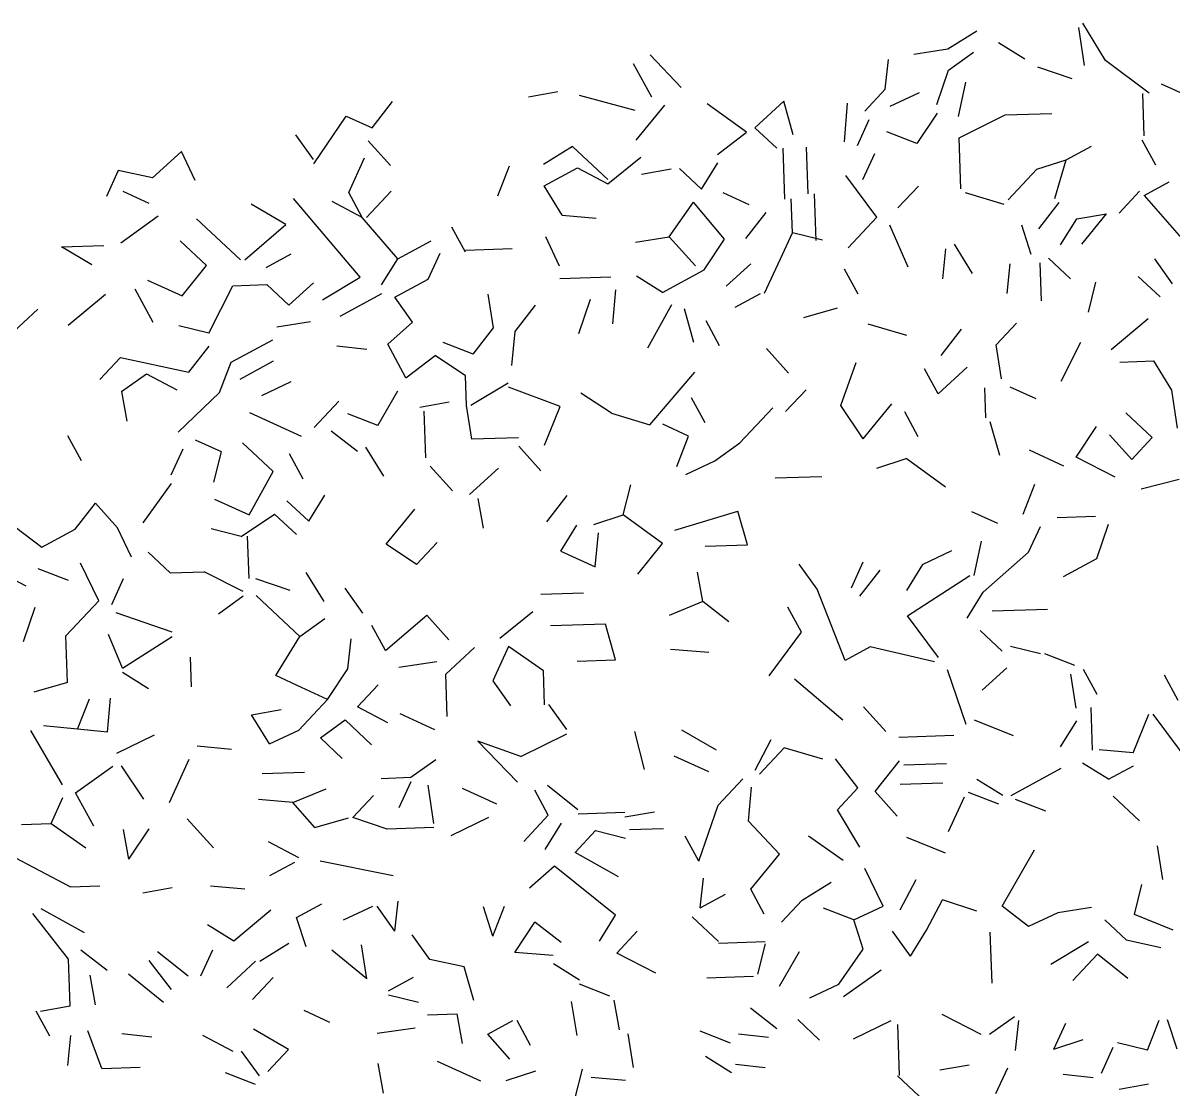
# Model space of a CAD drawing. Header units: metres. Extents: x 10 to 239, y 2 to 253.
# Drawn here: x 60.548 to 62.01, y 240.638 to 241.993 of the extents above; entities that cross this region are included whole.
import ezdxf

# ---------------------------------------------------------------- set-up
doc = ezdxf.new("R2010")
doc.units = ezdxf.units.M
doc.header["$MEASUREMENT"] = 0
doc.layers.add('bloques ARBOLES', color=7, linetype='Continuous', true_color=0xb8d897)

# ---------------------------------------------------------------- blocks, each defined once
blk = doc.blocks.new('arb-alz-77')
at = {"layer": 'bloques ARBOLES', "linetype": 'Continuous'}
for p, q in [((-0.3348, 12.531), (-0.351, 12.6426)), ((-0.3348, 12.531), (-0.351, 12.6426)), ((-0.3348, 12.531), (-0.351, 12.6426)), ((-0.273, 12.5457), (-0.339, 12.6556)), ((-0.273, 12.5457), (-0.339, 12.6556)), ((-0.273, 12.5457), (-0.339, 12.6556)), ((-0.7349, 12.5799), (-0.6497, 12.6326)), ((-0.8341, 12.5641), (-0.7349, 12.5799)), ((-0.5097, 12.5502), (-0.5862, 12.5974)), ((-1.516, 12.4663), (-1.6064, 12.5629)), ((-0.9179, 12.4615), (-0.9084, 12.549)), ((-0.7329, 12.5176), (-0.6599, 12.5699)), ((-0.7329, 12.5176), (-0.6599, 12.5699)), ((-0.1452, 12.4503), (-0.273, 12.5457)), ((-1.6021, 12.4384), (-1.6553, 12.5363)), ((-1.6021, 12.4384), (-1.6553, 12.5363)), ((-1.6021, 12.4384), (-1.6553, 12.5363)), ((-0.7668, 12.4169), (-0.7329, 12.5176)), ((-0.7668, 12.4169), (-0.7329, 12.5176)), ((-0.7668, 12.4169), (-0.7329, 12.5176)), ((-0.7668, 12.4169), (-0.7329, 12.5176)), ((-0.3709, 12.4925), (-0.4716, 12.5265)), ((-0.7035, 12.3816), (-0.6819, 12.482)), ((0.0432, 12.4069), (-0.1088, 12.4764)), ((-1.8767, 12.4541), (-1.9634, 12.4387)), ((-1.8767, 12.4541), (-1.9634, 12.4387)), ((-1.6507, 12.3995), (-1.8141, 12.4438)), ((-0.978, 12.3972), (-0.9179, 12.4615)), ((-0.9038, 12.4123), (-0.8179, 12.4525)), ((-0.9038, 12.4123), (-0.8179, 12.4525)), ((-0.1597, 12.3253), (-0.1639, 12.4497)), ((-2.4211, 12.3484), (-2.3615, 12.4253)), ((-1.6477, 12.3123), (-1.5641, 12.4149)), ((-1.6477, 12.3123), (-1.5641, 12.4149)), ((-1.6477, 12.3123), (-1.5641, 12.4149)), ((-1.6477, 12.3123), (-1.5641, 12.4149)), ((-1.3246, 12.3357), (-1.4395, 12.4191)), ((-1.2155, 12.4266), (-1.3002, 12.349)), ((-1.1874, 12.3279), (-1.2155, 12.4266)), ((-1.0372, 12.3081), (-1.0286, 12.4205)), ((-2.592, 12.2431), (-2.4972, 12.3833)), ((-2.4972, 12.3833), (-2.4211, 12.3484)), ((-2.4972, 12.3833), (-2.4211, 12.3484)), ((-2.4972, 12.3833), (-2.4211, 12.3484)), ((-2.4972, 12.3833), (-2.4211, 12.3484)), ((-2.4972, 12.3833), (-2.4211, 12.3484)), ((-0.9995, 12.2969), (-0.9647, 12.3728)), ((-0.9995, 12.2969), (-0.9647, 12.3728)), ((-0.766, 12.392), (-0.8253, 12.3029)), ((-0.766, 12.392), (-0.8253, 12.3029)), ((-0.766, 12.392), (-0.8253, 12.3029)), ((-0.7013, 12.3195), (-0.5666, 12.3863)), ((-0.7013, 12.3195), (-0.5666, 12.3863)), ((-0.5666, 12.3863), (-0.4297, 12.3908)), ((-0.5666, 12.3863), (-0.4297, 12.3908)), ((-1.2359, 12.289), (-1.3002, 12.349)), ((-1.2359, 12.289), (-1.3002, 12.349)), ((-2.5925, 12.2556), (-2.6448, 12.3285)), ((-2.3676, 12.2382), (-2.4324, 12.3108)), ((-2.3676, 12.2382), (-2.4324, 12.3108)), ((-1.4096, 12.2706), (-1.3246, 12.3357)), ((-0.8253, 12.3029), (-0.9136, 12.3372)), ((-0.6963, 12.1701), (-0.7013, 12.3195)), ((-0.1256, 12.2393), (-0.1654, 12.3125)), ((-0.1256, 12.2393), (-0.1654, 12.3125)), ((-2.9795, 12.2798), (-3.064, 12.2022)), ((-2.9795, 12.2798), (-3.064, 12.2022)), ((-2.9392, 12.194), (-2.9795, 12.2798)), ((-2.9392, 12.194), (-2.9795, 12.2798)), ((-2.9392, 12.194), (-2.9795, 12.2798)), ((-2.9392, 12.194), (-2.9795, 12.2798)), ((-2.9392, 12.194), (-2.9795, 12.2798)), ((-1.834, 12.2936), (-1.9193, 12.241)), ((-1.834, 12.2936), (-1.9193, 12.241)), ((-1.731, 12.1974), (-1.834, 12.2936)), ((-1.2122, 12.1402), (-1.2173, 12.2896)), ((-1.1442, 12.155), (-1.1488, 12.2919)), ((-1.1442, 12.155), (-1.1488, 12.2919)), ((-0.9837, 12.1978), (-0.949, 12.2737)), ((-0.3878, 12.2552), (-0.3144, 12.2951)), ((-0.3878, 12.2552), (-0.3144, 12.2951)), ((-0.3878, 12.2552), (-0.3144, 12.2951)), ((-2.4896, 12.1594), (-2.4431, 12.2606)), ((-2.4896, 12.1594), (-2.4431, 12.2606)), ((-2.4896, 12.1594), (-2.4431, 12.2606)), ((-2.4896, 12.1594), (-2.4431, 12.2606)), ((-2.0532, 12.1492), (-2.0188, 12.2376)), ((-2.0532, 12.1492), (-2.0188, 12.2376)), ((-1.7306, 12.185), (-1.6336, 12.263)), ((-1.7306, 12.185), (-1.6336, 12.263)), ((-1.456, 12.1694), (-1.4088, 12.2458)), ((-0.474, 12.2274), (-0.3878, 12.2552)), ((-0.4213, 12.142), (-0.3878, 12.2552)), ((-3.1644, 12.2239), (-3.1992, 12.1479)), ((-3.064, 12.2022), (-3.1644, 12.2239)), ((-3.064, 12.2022), (-3.1644, 12.2239)), ((-1.9173, 12.1787), (-1.8194, 12.2319)), ((-1.9173, 12.1787), (-1.8194, 12.2319)), ((-1.8194, 12.2319), (-1.7306, 12.185)), ((-1.6319, 12.2133), (-1.5452, 12.2287)), ((-1.456, 12.1694), (-1.5204, 12.2296)), ((-1.456, 12.1694), (-1.5204, 12.2296)), ((-0.9427, 12.0871), (-1.0339, 12.2086)), ((-0.5582, 12.1374), (-0.474, 12.2274)), ((-0.5582, 12.1374), (-0.474, 12.2274)), ((-1.8645, 12.0933), (-1.9173, 12.1787)), ((-0.8812, 12.114), (-0.8211, 12.1783)), ((-0.8812, 12.114), (-0.8211, 12.1783)), ((-0.1599, 12.1508), (-0.0866, 12.1907)), ((-3.0739, 12.1272), (-3.1499, 12.162)), ((-3.0739, 12.1272), (-3.1499, 12.162)), ((-2.4563, 11.9114), (-2.6509, 12.1415)), ((-2.4498, 12.0861), (-2.4896, 12.1594)), ((-2.4498, 12.0861), (-2.4896, 12.1594)), ((-2.4373, 12.0864), (-2.3651, 12.1636)), ((-1.3935, 12.159), (-1.3174, 12.1243)), ((-1.3935, 12.159), (-1.3174, 12.1243)), ((-1.1901, 12.0413), (-1.1936, 12.1409)), ((-1.1901, 12.0413), (-1.1936, 12.1409)), ((-1.1208, 12.0188), (-1.1255, 12.1556)), ((-1.1208, 12.0188), (-1.1255, 12.1556)), ((-1.1208, 12.0188), (-1.1255, 12.1556)), ((-0.5702, 12.1245), (-0.6834, 12.1581)), ((-0.5702, 12.1245), (-0.6834, 12.1581)), ((-0.233, 12.0985), (-0.1729, 12.1629)), ((-0.233, 12.0985), (-0.1729, 12.1629)), ((-0.1599, 12.1508), (-0.0435, 12.0178)), ((-0.1599, 12.1508), (-0.0435, 12.0178)), ((-0.1599, 12.1508), (-0.0435, 12.0178)), ((-2.6733, 12.0659), (-2.7749, 12.1249)), ((-2.6733, 12.0659), (-2.7749, 12.1249)), ((-2.6733, 12.0659), (-2.7749, 12.1249)), ((-2.6733, 12.0659), (-2.7749, 12.1249)), ((-2.4498, 12.0861), (-2.5385, 12.1329)), ((-1.551, 12.0292), (-1.4796, 12.1312)), ((-1.551, 12.0292), (-1.4796, 12.1312)), ((-1.3889, 12.0223), (-1.4796, 12.1312)), ((-0.4681, 12.0533), (-0.4085, 12.13)), ((-0.4681, 12.0533), (-0.4085, 12.13)), ((-0.4681, 12.0533), (-0.4085, 12.13)), ((-3.1572, 12.0123), (-3.0478, 12.0908)), ((-2.9354, 12.0821), (-2.8068, 11.9619)), ((-2.9354, 12.0821), (-2.8068, 11.9619)), ((-2.9354, 12.0821), (-2.8068, 11.9619)), ((-2.9354, 12.0821), (-2.8068, 11.9619)), ((-2.3459, 11.9649), (-2.4498, 12.0861)), ((-1.8645, 12.0933), (-1.7647, 12.0843)), ((-1.8645, 12.0933), (-1.7647, 12.0843)), ((-1.8645, 12.0933), (-1.7647, 12.0843)), ((-1.3267, 12.0243), (-1.2668, 12.101)), ((-1.3267, 12.0243), (-1.2668, 12.101)), ((-1.0267, 11.9971), (-0.9427, 12.0871)), ((-0.4043, 12.0056), (-0.357, 12.0819)), ((-0.357, 12.0819), (-0.2703, 12.0973)), ((-0.357, 12.0819), (-0.2703, 12.0973)), ((-0.3421, 12.0077), (-0.2703, 12.0973)), ((-2.7943, 11.9623), (-2.6733, 12.0659)), ((-2.1474, 11.9842), (-2.1872, 12.0575)), ((-1.225, 11.9655), (-1.1901, 12.0413)), ((-1.225, 11.9655), (-1.1901, 12.0413)), ((-1.1023, 12.0194), (-1.1901, 12.0413)), ((-0.8505, 11.9408), (-0.9044, 12.0634)), ((-0.8505, 11.9408), (-0.9044, 12.0634)), ((-0.4905, 11.9777), (-0.5184, 12.0641)), ((-0.4905, 11.9777), (-0.5184, 12.0641)), ((-3.3312, 12.0001), (-3.2068, 12.0044)), ((-3.3312, 12.0001), (-3.2068, 12.0044)), ((-3.3312, 12.0001), (-3.2068, 12.0044)), ((-2.9059, 11.946), (-2.983, 12.0182)), ((-2.3459, 11.9649), (-2.2481, 12.018)), ((-2.3459, 11.9649), (-2.2481, 12.018)), ((-2.3459, 11.9649), (-2.2481, 12.018)), ((-1.872, 11.9436), (-1.9121, 12.0294)), ((-1.872, 11.9436), (-1.9121, 12.0294)), ((-1.872, 11.9436), (-1.9121, 12.0294)), ((-1.65, 12.0134), (-1.551, 12.0292)), ((-1.551, 12.0292), (-1.4734, 11.9445)), ((-1.4481, 11.933), (-1.3889, 12.0223)), ((-1.4481, 11.933), (-1.3889, 12.0223)), ((-1.4481, 11.933), (-1.3889, 12.0223)), ((-0.663, 11.9222), (-0.7157, 12.0076)), ((-0.663, 11.9222), (-0.7157, 12.0076)), ((-0.663, 11.9222), (-0.7157, 12.0076)), ((-0.663, 11.9222), (-0.7157, 12.0076)), ((-3.2423, 11.9471), (-3.3312, 12.0001)), ((-3.2423, 11.9471), (-3.3312, 12.0001)), ((-2.7313, 11.9395), (-2.6579, 11.9793)), ((-2.2568, 11.9057), (-2.222, 11.9817)), ((-2.2568, 11.9057), (-2.222, 11.9817)), ((-2.2568, 11.9057), (-2.222, 11.9817)), ((-2.2568, 11.9057), (-2.222, 11.9817)), ((-2.2568, 11.9057), (-2.222, 11.9817)), ((-2.1476, 11.9903), (-2.0107, 11.9949)), ((-2.1476, 11.9903), (-2.0107, 11.9949)), ((-2.1476, 11.9903), (-2.0107, 11.9949)), ((-0.7496, 11.9067), (-0.7402, 11.9943)), ((-0.7496, 11.9067), (-0.7402, 11.9943)), ((-2.9776, 11.8564), (-2.9059, 11.946)), ((-2.9776, 11.8564), (-2.9059, 11.946)), ((-2.3932, 11.8886), (-2.3459, 11.9649)), ((-2.3932, 11.8886), (-2.3459, 11.9649)), ((-1.3842, 11.8853), (-1.3116, 11.95)), ((-1.3842, 11.8853), (-1.3116, 11.95)), ((-1.2714, 11.8643), (-1.225, 11.9655)), ((-0.9973, 11.8611), (-1.0371, 11.9344)), ((-0.9973, 11.8611), (-1.0371, 11.9344)), ((-0.5613, 11.8633), (-0.5519, 11.9508)), ((-0.5613, 11.8633), (-0.5519, 11.9508)), ((-0.4609, 11.8417), (-0.4648, 11.9538)), ((-0.4609, 11.8417), (-0.4648, 11.9538)), ((-0.4609, 11.8417), (-0.4648, 11.9538)), ((-0.3759, 11.9069), (-0.4403, 11.967)), ((-0.3759, 11.9069), (-0.4403, 11.967)), ((-0.0765, 11.8922), (-0.1288, 11.965)), ((-0.0765, 11.8922), (-0.1288, 11.965)), ((-0.0765, 11.8922), (-0.1288, 11.965)), ((-0.0765, 11.8922), (-0.1288, 11.965)), ((-0.0765, 11.8922), (-0.1288, 11.965)), ((-0.0765, 11.8922), (-0.1288, 11.965)), ((-3.0789, 11.9028), (-2.9776, 11.8564)), ((-2.5661, 11.8454), (-2.4563, 11.9114)), ((-2.5661, 11.8454), (-2.4563, 11.9114)), ((-2.3546, 11.8526), (-2.2568, 11.9057)), ((-2.3546, 11.8526), (-2.2568, 11.9057)), ((-1.7214, 11.9112), (-1.8708, 11.9062)), ((-1.5703, 11.8666), (-1.6467, 11.9139)), ((-1.5703, 11.8666), (-1.6467, 11.9139)), ((-1.5703, 11.8666), (-1.6467, 11.9139)), ((-1.5703, 11.8666), (-1.4481, 11.933)), ((-0.1126, 11.8536), (-0.1769, 11.9136)), ((-0.1126, 11.8536), (-0.1769, 11.9136)), ((-3.0621, 11.7788), (-3.1152, 11.8767)), ((-3.0621, 11.7788), (-3.1152, 11.8767)), ((-3.0621, 11.7788), (-3.1152, 11.8767)), ((-2.8992, 11.747), (-2.8292, 11.8863)), ((-2.8992, 11.747), (-2.8292, 11.8863)), ((-2.8292, 11.8863), (-2.7296, 11.8897)), ((-2.8292, 11.8863), (-2.7296, 11.8897)), ((-2.6653, 11.8296), (-2.7296, 11.8897)), ((-2.6653, 11.8296), (-2.7296, 11.8897)), ((-2.6653, 11.8296), (-2.5928, 11.8943)), ((-2.6653, 11.8296), (-2.5928, 11.8943)), ((-1.7077, 11.8743), (-1.7168, 11.7745)), ((-0.3228, 11.809), (-0.3009, 11.897)), ((-0.3228, 11.809), (-0.3009, 11.897)), ((-3.311, 11.7704), (-3.202, 11.8613)), ((-2.5147, 11.7973), (-2.3924, 11.8638)), ((-2.3024, 11.7796), (-2.3546, 11.8526)), ((-2.0651, 11.7627), (-2.0808, 11.8618)), ((-1.8155, 11.7462), (-1.7815, 11.847)), ((-1.8155, 11.7462), (-1.7815, 11.847)), ((-1.3572, 11.8239), (-1.2838, 11.8638)), ((-1.3572, 11.8239), (-1.2838, 11.8638)), ((-1.3572, 11.8239), (-1.2838, 11.8638)), ((-1.3572, 11.8239), (-1.2838, 11.8638)), ((-1.3572, 11.8239), (-1.2838, 11.8638)), ((-3.4843, 11.7397), (-3.3997, 11.8172)), ((-2.0025, 11.7523), (-1.9428, 11.8292)), ((-1.5442, 11.8301), (-1.6147, 11.7031)), ((-1.5442, 11.8301), (-1.6147, 11.7031)), ((-1.4784, 11.7202), (-1.5065, 11.8189)), ((-1.157, 11.7934), (-1.0582, 11.8216)), ((-1.157, 11.7934), (-1.0582, 11.8216)), ((-1.157, 11.7934), (-1.0582, 11.8216)), ((-2.8992, 11.747), (-2.9871, 11.7689)), ((-2.7005, 11.7662), (-2.6013, 11.7819)), ((-2.7005, 11.7662), (-2.6013, 11.7819)), ((-2.3749, 11.7149), (-2.3024, 11.7796)), ((-2.3749, 11.7149), (-2.3024, 11.7796)), ((-2.3749, 11.7149), (-2.3024, 11.7796)), ((-2.3749, 11.7149), (-2.3024, 11.7796)), ((-1.4031, 11.7103), (-1.443, 11.7837)), ((-1.4031, 11.7103), (-1.443, 11.7837)), ((-1.4031, 11.7103), (-1.443, 11.7837)), ((-0.9694, 11.7748), (-0.8562, 11.7412)), ((-0.9694, 11.7748), (-0.8562, 11.7412)), ((-0.9694, 11.7748), (-0.8562, 11.7412)), ((-0.5936, 11.7128), (-0.5335, 11.7771)), ((-0.5936, 11.7128), (-0.5335, 11.7771)), ((-0.2568, 11.6991), (-0.1479, 11.7901)), ((-0.2568, 11.6991), (-0.1479, 11.7901)), ((-2.1248, 11.6859), (-2.0651, 11.7627)), ((-2.1248, 11.6859), (-2.0651, 11.7627)), ((-2.0115, 11.6523), (-2.0025, 11.7523)), ((-2.0115, 11.6523), (-2.0025, 11.7523)), ((-0.7545, 11.6824), (-0.6948, 11.7592)), ((-2.9576, 11.6329), (-2.8979, 11.7096)), ((-2.834, 11.662), (-2.7117, 11.7283)), ((-2.5243, 11.7099), (-2.4366, 11.7004)), ((-2.3218, 11.617), (-2.3749, 11.7149)), ((-2.3218, 11.617), (-2.3749, 11.7149)), ((-2.1248, 11.6859), (-2.2131, 11.7203)), ((-1.2012, 11.63), (-1.2659, 11.7025)), ((-0.5778, 11.6137), (-0.5936, 11.7128)), ((-0.4033, 11.6071), (-0.3448, 11.7211)), ((-3.2184, 11.6116), (-3.1583, 11.676)), ((-3.1583, 11.676), (-2.9576, 11.6329)), ((-2.8074, 11.613), (-2.7096, 11.6662)), ((-2.8074, 11.613), (-2.7096, 11.6662)), ((-2.3218, 11.617), (-2.2367, 11.6822)), ((-2.3218, 11.617), (-2.2367, 11.6822)), ((-2.3218, 11.617), (-2.2367, 11.6822)), ((-2.1476, 11.6229), (-2.2367, 11.6822)), ((-0.2307, 11.6628), (-0.1312, 11.6661)), ((-0.0784, 11.5806), (-0.1312, 11.6661)), ((-2.8684, 11.5737), (-2.834, 11.662)), ((-1.6072, 11.4792), (-1.4754, 11.6332)), ((-1.6072, 11.4792), (-1.4754, 11.6332)), ((-1.6072, 11.4792), (-1.4754, 11.6332)), ((-1.6072, 11.4792), (-1.4754, 11.6332)), ((-1.0486, 11.5355), (-1.003, 11.6615)), ((-1.0486, 11.5355), (-1.003, 11.6615)), ((-0.7632, 11.57), (-0.803, 11.6434)), ((-0.7632, 11.57), (-0.803, 11.6434)), ((-0.7632, 11.57), (-0.803, 11.6434)), ((-0.7632, 11.57), (-0.6786, 11.6476)), ((-3.1549, 11.5764), (-3.082, 11.6287)), ((-3.1549, 11.5764), (-3.082, 11.6287)), ((-3.082, 11.6287), (-2.9932, 11.5819)), ((-2.7436, 11.5653), (-2.6578, 11.6057)), ((-2.1447, 11.5357), (-2.1476, 11.6229)), ((-2.1447, 11.5357), (-2.1476, 11.6229)), ((-2.1322, 11.5362), (-2.0224, 11.6023)), ((-2.1322, 11.5362), (-2.0224, 11.6023)), ((-2.1322, 11.5362), (-2.0224, 11.6023)), ((-3.1549, 11.5764), (-3.1396, 11.4897)), ((-2.989, 11.4574), (-2.8684, 11.5737)), ((-2.989, 11.4574), (-2.8684, 11.5737)), ((-2.4043, 11.4771), (-2.3454, 11.5788)), ((-2.4043, 11.4771), (-2.3454, 11.5788)), ((-2.4043, 11.4771), (-2.3454, 11.5788)), ((-2.4043, 11.4771), (-2.3454, 11.5788)), ((-1.8705, 11.5325), (-2.022, 11.5897)), ((-1.8705, 11.5325), (-2.022, 11.5897)), ((-1.7203, 11.5128), (-1.8096, 11.5721)), ((-1.2098, 11.5175), (-1.1498, 11.5819)), ((-0.6238, 11.4999), (-0.6268, 11.587)), ((-0.6238, 11.4999), (-0.6268, 11.587)), ((-0.6238, 11.4999), (-0.6268, 11.587)), ((-0.6238, 11.4999), (-0.6268, 11.587)), ((-0.6238, 11.4999), (-0.6268, 11.587)), ((-0.4762, 11.5547), (-0.5521, 11.5895)), ((-0.0623, 11.4691), (-0.0784, 11.5806)), ((-0.0623, 11.4691), (-0.0784, 11.5806)), ((-2.5909, 11.4709), (-2.5188, 11.5481)), ((-2.5909, 11.4709), (-2.5188, 11.5481)), ((-2.5909, 11.4709), (-2.5188, 11.5481)), ((-2.2815, 11.5311), (-2.1949, 11.5465)), ((-2.2815, 11.5311), (-2.1949, 11.5465)), ((-2.1289, 11.4367), (-2.1447, 11.5357)), ((-1.9166, 11.4189), (-1.8705, 11.5325)), ((-1.4454, 11.4846), (-1.4853, 11.558)), ((-0.983, 11.438), (-1.0486, 11.5355)), ((-0.983, 11.438), (-1.0486, 11.5355)), ((-0.983, 11.438), (-0.8992, 11.5405)), ((-0.983, 11.438), (-0.8992, 11.5405)), ((-2.6274, 11.4448), (-2.7791, 11.5143)), ((-2.4043, 11.4771), (-2.4926, 11.5115)), ((-2.264, 11.3823), (-2.2687, 11.5191)), ((-1.7203, 11.5128), (-1.6072, 11.4792)), ((-1.7203, 11.5128), (-1.6072, 11.4792)), ((-1.3438, 11.4258), (-1.2476, 11.5288)), ((-0.8212, 11.4435), (-0.861, 11.5168)), ((-0.136, 11.4417), (-0.2133, 11.5138)), ((-0.136, 11.4417), (-0.2133, 11.5138)), ((-1.4939, 11.4457), (-1.5698, 11.4804)), ((-0.5827, 11.3893), (-0.6109, 11.488)), ((-0.5827, 11.3893), (-0.6109, 11.488)), ((-0.3584, 11.3845), (-0.2991, 11.4736)), ((-3.2726, 11.3731), (-3.3125, 11.4465)), ((-3.2726, 11.3731), (-3.3125, 11.4465)), ((-3.2726, 11.3731), (-3.3125, 11.4465)), ((-3.2726, 11.3731), (-3.3125, 11.4465)), ((-3.2726, 11.3731), (-3.3125, 11.4465)), ((-2.8625, 11.3994), (-2.9384, 11.4343)), ((-2.464, 11.4004), (-2.5407, 11.4601)), ((-2.464, 11.4004), (-2.5407, 11.4601)), ((-1.992, 11.4413), (-2.1289, 11.4367)), ((-1.992, 11.4413), (-2.1289, 11.4367)), ((-1.5283, 11.3573), (-1.4939, 11.4457)), ((-0.1962, 11.3774), (-0.2609, 11.45)), ((-0.1962, 11.3774), (-0.136, 11.4417)), ((-3.0097, 11.3322), (-2.9749, 11.4082)), ((-2.8844, 11.3115), (-2.8625, 11.3994)), ((-2.8844, 11.3115), (-2.8625, 11.3994)), ((-2.7111, 11.3423), (-2.8011, 11.4264)), ((-2.7111, 11.3423), (-2.8011, 11.4264)), ((-2.7111, 11.3423), (-2.8011, 11.4264)), ((-2.3867, 11.3284), (-2.4395, 11.4136)), ((-2.3867, 11.3284), (-2.4395, 11.4136)), ((-1.9264, 11.3439), (-1.9911, 11.4164)), ((-1.4168, 11.3735), (-1.3438, 11.4258)), ((-0.3948, 11.3583), (-0.496, 11.4046)), ((-0.3948, 11.3583), (-0.496, 11.4046)), ((-2.6232, 11.3203), (-2.663, 11.3937)), ((-2.6232, 11.3203), (-2.663, 11.3937)), ((-1.5025, 11.3332), (-1.4168, 11.3735)), ((-0.9427, 11.3521), (-0.8564, 11.38)), ((-0.9427, 11.3521), (-0.8564, 11.38)), ((-0.7414, 11.2967), (-0.8564, 11.38)), ((-0.7414, 11.2967), (-0.8564, 11.38)), ((-0.2443, 11.3259), (-0.3584, 11.3845)), ((-0.2443, 11.3259), (-0.3584, 11.3845)), ((-0.2443, 11.3259), (-0.3584, 11.3845)), ((-0.2443, 11.3259), (-0.3584, 11.3845)), ((-2.7816, 11.2153), (-2.7111, 11.3423)), ((-2.186, 11.2853), (-2.2508, 11.3578)), ((-2.1359, 11.2746), (-2.0512, 11.3521)), ((-2.1359, 11.2746), (-2.0512, 11.3521)), ((-1.2406, 11.3235), (-1.1039, 11.3281)), ((-1.2406, 11.3235), (-1.1039, 11.3281)), ((-3.0921, 11.1924), (-3.0089, 11.3073)), ((-1.6855, 11.215), (-1.6635, 11.303)), ((-1.6855, 11.215), (-1.6635, 11.303)), ((-0.5146, 11.2172), (-0.4803, 11.3055)), ((-0.1684, 11.2911), (-0.0572, 11.3197)), ((-2.8827, 11.2617), (-2.7816, 11.2153)), ((-2.8827, 11.2617), (-2.7816, 11.2153)), ((-2.8827, 11.2617), (-2.7816, 11.2153)), ((-2.6065, 11.1964), (-2.5592, 11.2727)), ((-2.6065, 11.1964), (-2.5592, 11.2727)), ((-2.6065, 11.1964), (-2.5592, 11.2727)), ((-2.0952, 11.1762), (-2.1105, 11.2629)), ((-2.0952, 11.1762), (-2.1105, 11.2629)), ((-1.909, 11.1949), (-1.8493, 11.2716)), ((-1.909, 11.1949), (-1.8493, 11.2716)), ((-3.5293, 11.2275), (-3.3887, 11.1202)), ((-3.5293, 11.2275), (-3.3887, 11.1202)), ((-3.2909, 11.1733), (-3.2312, 11.25)), ((-3.1664, 11.1775), (-3.2312, 11.25)), ((-2.6065, 11.1964), (-2.6709, 11.2565)), ((-2.6065, 11.1964), (-2.6709, 11.2565)), ((-2.38, 11.1293), (-2.2963, 11.2317)), ((-1.5344, 11.1702), (-1.3496, 11.2263)), ((-1.3212, 11.1276), (-1.3496, 11.2263)), ((-2.8043, 11.1523), (-2.7069, 11.2178)), ((-2.7069, 11.2178), (-2.6426, 11.1578)), ((-2.7069, 11.2178), (-2.6426, 11.1578)), ((-2.7069, 11.2178), (-2.6426, 11.1578)), ((-1.7716, 11.1872), (-1.6855, 11.215)), ((-1.7716, 11.1872), (-1.6855, 11.215)), ((-1.5706, 11.1317), (-1.6855, 11.215)), ((-1.5706, 11.1317), (-1.6855, 11.215)), ((-0.5885, 11.1897), (-0.6644, 11.2246)), ((-0.5885, 11.1897), (-0.6644, 11.2246)), ((-0.5885, 11.1897), (-0.6644, 11.2246)), ((-0.5885, 11.1897), (-0.6644, 11.2246)), ((-0.4148, 11.208), (-0.3026, 11.2118)), ((-3.3887, 11.1202), (-3.2909, 11.1733)), ((-3.3887, 11.1202), (-3.2909, 11.1733)), ((-3.3887, 11.1202), (-3.2909, 11.1733)), ((-3.3887, 11.1202), (-3.2909, 11.1733)), ((-3.1262, 11.0916), (-3.1664, 11.1775)), ((-3.1262, 11.0916), (-3.1664, 11.1775)), ((-3.1262, 11.0916), (-3.1664, 11.1775)), ((-2.8043, 11.1523), (-2.8923, 11.1742)), ((-2.8043, 11.1523), (-2.8923, 11.1742)), ((-1.8687, 11.1091), (-1.8214, 11.1855)), ((-1.8687, 11.1091), (-1.8214, 11.1855)), ((-1.8687, 11.1091), (-1.8214, 11.1855)), ((-1.8687, 11.1091), (-1.8214, 11.1855)), ((-1.7674, 11.0628), (-1.7584, 11.1627)), ((-1.7674, 11.0628), (-1.7584, 11.1627)), ((-0.4984, 11.1057), (-0.4636, 11.1815)), ((-0.2984, 11.0875), (-0.2646, 11.1882)), ((-0.2984, 11.0875), (-0.2646, 11.1882)), ((-2.7814, 11.0285), (-2.7856, 11.153)), ((-2.2909, 11.07), (-2.38, 11.1293)), ((-2.2909, 11.07), (-2.38, 11.1293)), ((-2.2909, 11.07), (-2.38, 11.1293)), ((-2.2909, 11.07), (-2.2308, 11.1343)), ((-2.2909, 11.07), (-2.2308, 11.1343)), ((-2.2909, 11.07), (-2.2308, 11.1343)), ((-2.2909, 11.07), (-2.2308, 11.1343)), ((-1.6423, 11.0421), (-1.5706, 11.1317)), ((-1.4457, 11.1234), (-1.3212, 11.1276)), ((-0.658, 11.0379), (-0.6366, 11.1383)), ((-0.658, 11.0379), (-0.6366, 11.1383)), ((-3.0124, 11.0456), (-3.0768, 11.1057)), ((-3.0124, 11.0456), (-3.0768, 11.1057)), ((-1.8687, 11.1091), (-1.7674, 11.0628)), ((-0.8087, 11.0702), (-0.7227, 11.1105)), ((-0.8087, 11.0702), (-0.7227, 11.1105)), ((-0.6316, 10.9891), (-0.4984, 11.1057)), ((-3.3106, 11.0231), (-3.399, 11.0574)), ((-3.2215, 10.9639), (-3.275, 11.0741)), ((-3.2215, 10.9639), (-3.275, 11.0741)), ((-1.1175, 10.9975), (-1.1698, 11.0705)), ((-1.1175, 10.9975), (-1.1698, 11.0705)), ((-0.9833, 11.0767), (-1.018, 11.0008)), ((-0.8087, 11.0702), (-0.8558, 10.9939)), ((-0.8087, 11.0702), (-0.8558, 10.9939)), ((-0.3963, 11.0343), (-0.2984, 11.0875)), ((-0.3963, 11.0343), (-0.2984, 11.0875)), ((-0.3963, 11.0343), (-0.2984, 11.0875)), ((-3.4347, 11.0065), (-3.5234, 11.0533)), ((-3.1837, 10.9526), (-3.1489, 11.0285)), ((-3.1837, 10.9526), (-3.1489, 11.0285)), ((-3.0124, 11.0456), (-2.9129, 11.0489)), ((-3.0124, 11.0456), (-2.9129, 11.0489)), ((-3.0124, 11.0456), (-2.9129, 11.0489)), ((-3.0124, 11.0456), (-2.9129, 11.0489)), ((-2.7989, 10.9906), (-2.9129, 11.0489)), ((-2.7627, 11.0292), (-2.6621, 10.9951)), ((-2.5612, 10.9612), (-2.614, 11.0467)), ((-1.4527, 10.9613), (-1.468, 11.0479)), ((-0.9923, 10.9769), (-0.9326, 11.0536)), ((-0.8533, 10.9192), (-0.6704, 11.0374)), ((-2.448, 10.9277), (-2.5004, 11.0006)), ((-2.448, 10.9277), (-2.5004, 11.0006)), ((-2.448, 10.9277), (-2.5004, 11.0006)), ((-1.0357, 10.7885), (-1.1175, 10.9975)), ((-1.0357, 10.7885), (-1.1175, 10.9975)), ((-3.3177, 10.861), (-3.2215, 10.9639)), ((-3.3177, 10.861), (-3.2215, 10.9639)), ((-3.3177, 10.861), (-3.2215, 10.9639)), ((-3.3177, 10.861), (-3.2215, 10.9639)), ((-2.8713, 10.9258), (-2.7984, 10.9782)), ((-2.8713, 10.9258), (-2.7984, 10.9782)), ((-2.6325, 10.8591), (-2.7611, 10.9794)), ((-2.6325, 10.8591), (-2.7611, 10.9794)), ((-2.6325, 10.8591), (-2.7611, 10.9794)), ((-1.9266, 10.9826), (-1.8023, 10.9868)), ((-1.4527, 10.9613), (-1.5509, 10.9206)), ((-1.4527, 10.9613), (-1.5509, 10.9206)), ((-1.3759, 10.9016), (-1.4527, 10.9613)), ((-0.6786, 10.9126), (-0.6316, 10.9891)), ((-3.4417, 10.8444), (-3.4077, 10.945)), ((-3.4417, 10.8444), (-3.4077, 10.945)), ((-3.4417, 10.8444), (-3.4077, 10.945)), ((-3.4417, 10.8444), (-3.4077, 10.945)), ((-3.0066, 10.8715), (-3.1704, 10.9281)), ((-2.0469, 10.854), (-1.9499, 10.932)), ((-1.1631, 10.8715), (-1.203, 10.9448)), ((-1.1631, 10.8715), (-1.203, 10.9448)), ((-0.6047, 10.9338), (-0.4429, 10.9393)), ((-0.6047, 10.9338), (-0.4429, 10.9393)), ((-2.6325, 10.8591), (-2.5595, 10.9114)), ((-2.3821, 10.8178), (-2.4218, 10.8912)), ((-2.3821, 10.8178), (-2.2609, 10.9215)), ((-2.1962, 10.849), (-2.2609, 10.9215)), ((-2.1962, 10.849), (-2.2609, 10.9215)), ((-1.737, 10.8956), (-1.8987, 10.8902)), ((-1.737, 10.8956), (-1.8987, 10.8902)), ((-1.7084, 10.7908), (-1.737, 10.8956)), ((-1.7084, 10.7908), (-1.737, 10.8956)), ((-1.7084, 10.7908), (-1.737, 10.8956)), ((-1.7084, 10.7908), (-1.737, 10.8956)), ((-0.7621, 10.7977), (-0.8533, 10.9192)), ((-3.3131, 10.724), (-3.3177, 10.861)), ((-3.3131, 10.724), (-3.3177, 10.861)), ((-3.1526, 10.7668), (-3.1932, 10.8651)), ((-3.1526, 10.7668), (-3.0062, 10.8591)), ((-2.7033, 10.7446), (-2.6325, 10.8591)), ((-2.7033, 10.7446), (-2.6325, 10.8591)), ((-1.2584, 10.7436), (-1.1631, 10.8715)), ((-0.5758, 10.8164), (-0.6402, 10.8767)), ((-2.4924, 10.7642), (-2.4827, 10.8518)), ((-2.4924, 10.7642), (-2.4827, 10.8518)), ((-2.2053, 10.749), (-2.1207, 10.8267)), ((-2.0212, 10.83), (-2.0676, 10.7288)), ((-2.0212, 10.83), (-2.0676, 10.7288)), ((-1.9191, 10.7586), (-2.0212, 10.83)), ((-1.9191, 10.7586), (-2.0212, 10.83)), ((-0.9624, 10.8284), (-1.0357, 10.7885)), ((-0.774, 10.7849), (-0.9624, 10.8284)), ((-0.774, 10.7849), (-0.9624, 10.8284)), ((-0.4634, 10.8079), (-0.5513, 10.8299)), ((-2.9543, 10.7985), (-2.9513, 10.7113)), ((-1.8204, 10.787), (-1.7084, 10.7908)), ((-1.4351, 10.8124), (-1.5475, 10.8211)), ((-0.3627, 10.7738), (-0.4509, 10.8082)), ((-3.1522, 10.7544), (-3.0758, 10.7071)), ((-3.1522, 10.7544), (-3.0758, 10.7071)), ((-2.5515, 10.675), (-2.4924, 10.7642)), ((-2.343, 10.7694), (-2.2315, 10.7855)), ((-2.343, 10.7694), (-2.2315, 10.7855)), ((-1.9157, 10.6591), (-1.9191, 10.7586)), ((-0.6807, 10.6011), (-0.736, 10.7613)), ((-0.6807, 10.6011), (-0.736, 10.7613)), ((-0.6807, 10.6011), (-0.736, 10.7613)), ((-0.5617, 10.7671), (-0.6343, 10.7023)), ((-0.2975, 10.6889), (-0.3373, 10.7623)), ((-0.2975, 10.6889), (-0.3373, 10.7623)), ((-3.3131, 10.724), (-3.4117, 10.6958)), ((-2.6274, 10.7099), (-2.7033, 10.7446)), ((-2.2011, 10.6246), (-2.2053, 10.749)), ((-2.2011, 10.6246), (-2.2053, 10.749)), ((-2.2011, 10.6246), (-2.2053, 10.749)), ((-2.0676, 10.7288), (-2.0153, 10.6557)), ((-1.0423, 10.6139), (-1.1834, 10.7337)), ((-0.3585, 10.6495), (-0.3742, 10.7486)), ((-0.3585, 10.6495), (-0.3742, 10.7486)), ((-0.0602, 10.6719), (-0.1001, 10.7454)), ((-2.5515, 10.675), (-2.6274, 10.7099)), ((-2.4635, 10.6531), (-2.4035, 10.7175)), ((-2.4635, 10.6531), (-2.4035, 10.7175)), ((-2.4635, 10.6531), (-2.4035, 10.7175)), ((-3.2835, 10.588), (-3.249, 10.6764)), ((-3.2835, 10.588), (-3.249, 10.6764)), ((-3.196, 10.5786), (-3.1869, 10.6784)), ((-3.196, 10.5786), (-3.1869, 10.6784)), ((-3.196, 10.5786), (-3.1869, 10.6784)), ((-2.6356, 10.5849), (-2.5515, 10.675)), ((-2.3749, 10.6063), (-2.4635, 10.6531)), ((-1.8511, 10.5865), (-1.9034, 10.6595)), ((-1.8511, 10.5865), (-1.9034, 10.6595)), ((-1.8511, 10.5865), (-1.9034, 10.6595)), ((-0.9166, 10.5807), (-0.9813, 10.6533)), ((-0.9166, 10.5807), (-0.9813, 10.6533)), ((-0.9166, 10.5807), (-0.9813, 10.6533)), ((-0.9166, 10.5807), (-0.9813, 10.6533)), ((-2.7742, 10.6301), (-2.6875, 10.6456)), ((-2.7742, 10.6301), (-2.6875, 10.6456)), ((-2.7216, 10.5447), (-2.7742, 10.6301)), ((-2.2371, 10.586), (-2.3384, 10.6324)), ((-0.3107, 10.5265), (-0.3149, 10.6509)), ((-0.1921, 10.518), (-0.1461, 10.6318)), ((-0.0162, 10.4742), (-0.1337, 10.6321)), ((-3.2835, 10.588), (-3.3834, 10.5971)), ((-3.196, 10.5786), (-3.2835, 10.588)), ((-2.5726, 10.5623), (-2.4997, 10.6146)), ((-2.5726, 10.5623), (-2.4997, 10.6146)), ((-2.4224, 10.5423), (-2.4997, 10.6146)), ((-1.5147, 10.5855), (-1.4131, 10.5267)), ((-0.5425, 10.5685), (-0.6562, 10.6145)), ((-0.4044, 10.5358), (-0.3572, 10.6121)), ((-3.3278, 10.4246), (-3.4205, 10.5835)), ((-3.3278, 10.4246), (-3.4205, 10.5835)), ((-3.3278, 10.4246), (-3.4205, 10.5835)), ((-3.169, 10.5171), (-3.0587, 10.5707)), ((-2.7216, 10.5447), (-2.6356, 10.5849)), ((-2.7216, 10.5447), (-2.6356, 10.5849)), ((-2.5083, 10.5021), (-2.5726, 10.5623)), ((-1.9854, 10.5073), (-2.1115, 10.5528)), ((-1.9953, 10.4322), (-2.1115, 10.5528)), ((-1.9854, 10.5073), (-1.8506, 10.5742)), ((-1.6229, 10.4697), (-1.6515, 10.581)), ((-1.299, 10.4681), (-1.2521, 10.557)), ((-0.7169, 10.5688), (-0.8786, 10.5633)), ((-2.833, 10.5284), (-2.9331, 10.5377)), ((-2.833, 10.5284), (-2.9331, 10.5377)), ((-1.2861, 10.4562), (-1.214, 10.5334)), ((-1.2861, 10.4562), (-1.214, 10.5334)), ((-1.2861, 10.4562), (-1.214, 10.5334)), ((-1.1007, 10.4998), (-1.214, 10.5334)), ((-1.1007, 10.4998), (-1.214, 10.5334)), ((-0.1921, 10.518), (-0.292, 10.5272)), ((-3.0146, 10.373), (-2.9566, 10.4995)), ((-2.3072, 10.4467), (-2.2342, 10.499)), ((-1.5369, 10.51), (-1.4359, 10.4636)), ((-0.9983, 10.416), (-1.0634, 10.5011)), ((-0.9481, 10.4053), (-0.8764, 10.495)), ((-0.8635, 10.4828), (-0.7391, 10.487)), ((-0.2642, 10.4409), (-0.3406, 10.4881)), ((-3.2896, 10.401), (-3.1802, 10.4794)), ((-3.0898, 10.3829), (-3.1554, 10.4803)), ((-3.0898, 10.3829), (-3.1554, 10.4803)), ((-2.619, 10.4609), (-2.7435, 10.4568)), ((-0.549, 10.3939), (-0.4024, 10.4736)), ((-0.2642, 10.4409), (-0.1908, 10.4808)), ((-0.2642, 10.4409), (-0.1908, 10.4808)), ((-0.2642, 10.4409), (-0.1908, 10.4808)), ((-2.3943, 10.4437), (-2.3072, 10.4467)), ((-2.3943, 10.4437), (-2.3072, 10.4467)), ((-2.3943, 10.4437), (-2.3072, 10.4467)), ((-2.3416, 10.3583), (-2.3067, 10.4342)), ((-2.3416, 10.3583), (-2.3067, 10.4342)), ((-2.2403, 10.3119), (-2.2566, 10.4235)), ((-2.2403, 10.3119), (-2.2566, 10.4235)), ((-2.2403, 10.3119), (-2.2566, 10.4235)), ((-2.2403, 10.3119), (-2.2566, 10.4235)), ((-2.2403, 10.3119), (-2.2566, 10.4235)), ((-1.8182, 10.3511), (-1.9077, 10.4228)), ((-1.8182, 10.3511), (-1.9077, 10.4228)), ((-1.8182, 10.3511), (-1.9077, 10.4228)), ((-1.8182, 10.3511), (-1.9077, 10.4228)), ((-1.4076, 10.365), (-1.3354, 10.442)), ((-1.3189, 10.3181), (-1.3097, 10.4181)), ((-0.874, 10.4265), (-0.7496, 10.4307)), ((-0.874, 10.4265), (-0.7496, 10.4307)), ((-0.574, 10.3931), (-0.6502, 10.4403)), ((-0.574, 10.3931), (-0.6502, 10.4403)), ((-3.3614, 10.3114), (-3.3265, 10.3873)), ((-3.2365, 10.3032), (-3.2896, 10.401)), ((-3.2365, 10.3032), (-3.2896, 10.401)), ((-2.6534, 10.3727), (-2.5552, 10.4133)), ((-2.6534, 10.3727), (-2.5552, 10.4133)), ((-2.4776, 10.3289), (-2.4174, 10.3931)), ((-2.4776, 10.3289), (-2.4174, 10.3931)), ((-2.0554, 10.3679), (-2.1566, 10.4143)), ((-2.0554, 10.3679), (-2.1566, 10.4143)), ((-2.0554, 10.3679), (-2.1566, 10.4143)), ((-1.9049, 10.3356), (-1.9447, 10.4091)), ((-1.9049, 10.3356), (-1.9447, 10.4091)), ((-1.9049, 10.3356), (-1.9447, 10.4091)), ((-1.0584, 10.3518), (-0.9983, 10.416)), ((-0.8834, 10.3328), (-0.9481, 10.4053)), ((-0.8834, 10.3328), (-0.9481, 10.4053)), ((-0.7324, 10.2881), (-0.6859, 10.3894)), ((-0.5856, 10.3677), (-0.6739, 10.4021)), ((-0.5856, 10.3677), (-0.6739, 10.4021)), ((-0.5856, 10.3677), (-0.6739, 10.4021)), ((-0.5856, 10.3677), (-0.6739, 10.4021)), ((-0.1729, 10.3194), (-0.2501, 10.3915)), ((-0.1729, 10.3194), (-0.2501, 10.3915)), ((-0.1729, 10.3194), (-0.2501, 10.3915)), ((-2.6534, 10.3727), (-2.7535, 10.3817)), ((-2.5888, 10.3001), (-2.6534, 10.3727)), ((-1.4643, 10.2011), (-1.4076, 10.365)), ((-1.4643, 10.2011), (-1.4076, 10.365)), ((-1.4643, 10.2011), (-1.4076, 10.365)), ((-1.4643, 10.2011), (-1.4076, 10.365)), ((-0.9924, 10.2419), (-1.0584, 10.3518)), ((-0.4479, 10.3475), (-0.5362, 10.3819)), ((-0.4479, 10.3475), (-0.5362, 10.3819)), ((-2.8856, 10.2402), (-2.9632, 10.3249)), ((-2.5888, 10.3001), (-2.49, 10.3284)), ((-2.5888, 10.3001), (-2.49, 10.3284)), ((-2.3768, 10.2948), (-2.4776, 10.3289)), ((-2.1892, 10.2763), (-2.079, 10.3298)), ((-2.1892, 10.2763), (-2.079, 10.3298)), ((-2.1892, 10.2763), (-2.079, 10.3298)), ((-2.1892, 10.2763), (-2.079, 10.3298)), ((-2.1892, 10.2763), (-2.079, 10.3298)), ((-2.1892, 10.2763), (-2.079, 10.3298)), ((-1.977, 10.2585), (-1.9049, 10.3356)), ((-1.6809, 10.3432), (-1.8178, 10.3385)), ((-1.6804, 10.3308), (-1.5937, 10.3461)), ((-1.6804, 10.3308), (-1.5937, 10.3461)), ((-1.6804, 10.3308), (-1.5937, 10.3461)), ((-1.2283, 10.2215), (-1.3189, 10.3181)), ((-1.2283, 10.2215), (-1.3189, 10.3181)), ((-1.2283, 10.2215), (-1.3189, 10.3181)), ((-3.4484, 10.3085), (-3.3614, 10.3114)), ((-3.4484, 10.3085), (-3.3614, 10.3114)), ((-3.3614, 10.3114), (-3.2593, 10.2402)), ((-3.1337, 10.207), (-3.149, 10.2936)), ((-3.1337, 10.207), (-3.149, 10.2936)), ((-3.1337, 10.207), (-3.0743, 10.2961)), ((-3.1337, 10.207), (-3.0743, 10.2961)), ((-2.2399, 10.2994), (-2.3768, 10.2948)), ((-2.2399, 10.2994), (-2.3768, 10.2948)), ((-1.9139, 10.2357), (-1.8666, 10.312)), ((-1.8264, 10.2262), (-1.7664, 10.2906)), ((-1.7664, 10.2906), (-1.6784, 10.2686)), ((-1.7664, 10.2906), (-1.6784, 10.2686)), ((-1.7664, 10.2906), (-1.6784, 10.2686)), ((-1.6668, 10.294), (-1.5673, 10.2973)), ((-2.6355, 10.2113), (-2.7243, 10.2582)), ((-2.6355, 10.2113), (-2.7243, 10.2582)), ((-1.4643, 10.2011), (-1.5042, 10.2745)), ((-1.0409, 10.2028), (-1.1429, 10.2743)), ((-0.8563, 10.2714), (-0.7427, 10.2255)), ((-3.3053, 10.1263), (-3.4828, 10.22)), ((-1.6995, 10.1557), (-1.8264, 10.2262)), ((-1.6995, 10.1557), (-1.8264, 10.2262)), ((-1.3122, 10.119), (-1.2283, 10.2215)), ((-0.5755, 10.0692), (-0.4814, 10.2343)), ((-0.5755, 10.0692), (-0.4814, 10.2343)), ((-0.1049, 10.1473), (-0.1206, 10.2465)), ((-0.1049, 10.1473), (-0.1206, 10.2465)), ((-0.1049, 10.1473), (-0.1206, 10.2465)), ((-0.1049, 10.1473), (-0.1206, 10.2465)), ((-2.7209, 10.1587), (-2.6476, 10.1985)), ((-2.3597, 10.1583), (-2.5728, 10.201)), ((-1.8873, 10.1868), (-1.9599, 10.1221)), ((-1.8873, 10.1868), (-1.9599, 10.1221)), ((-1.8873, 10.1868), (-1.9599, 10.1221)), ((-1.8873, 10.1868), (-1.9599, 10.1221)), ((-1.7081, 10.0434), (-1.8873, 10.1868)), ((-1.4597, 10.0642), (-1.4502, 10.1517)), ((-1.4597, 10.0642), (-1.4502, 10.1517)), ((-0.9242, 10.0698), (-0.9778, 10.1801)), ((-0.9242, 10.0698), (-0.9778, 10.1801)), ((-0.8742, 10.0591), (-0.8274, 10.1478)), ((-0.8742, 10.0591), (-0.8274, 10.1478)), ((-3.3053, 10.1263), (-3.2182, 10.1293)), ((-3.3053, 10.1263), (-3.2182, 10.1293)), ((-3.0929, 10.1087), (-3.0062, 10.124)), ((-3.0929, 10.1087), (-3.0062, 10.124)), ((-3.0929, 10.1087), (-3.0062, 10.124)), ((-2.7943, 10.1188), (-2.8942, 10.1278)), ((-1.2723, 10.0456), (-1.3122, 10.119)), ((-1.2723, 10.0456), (-1.3122, 10.119)), ((-1.2723, 10.0456), (-1.3122, 10.119)), ((-1.1615, 10.0867), (-1.076, 10.1394)), ((-0.1885, 10.0448), (-0.1667, 10.1328)), ((-0.1885, 10.0448), (-0.1667, 10.1328)), ((-2.3544, 9.9966), (-2.3447, 10.0842)), ((-1.4597, 10.0642), (-1.3863, 10.1041)), ((-1.2216, 10.0224), (-1.1615, 10.0867)), ((-1.2216, 10.0224), (-1.1615, 10.0867)), ((-1.2216, 10.0224), (-1.1615, 10.0867)), ((-0.7974, 9.9995), (-0.7505, 10.0881)), ((-0.7974, 9.9995), (-0.7505, 10.0881)), ((-0.7974, 9.9995), (-0.7505, 10.0881)), ((-0.6497, 10.0543), (-0.7505, 10.0881)), ((-0.6497, 10.0543), (-0.7505, 10.0881)), ((-0.6497, 10.0543), (-0.7505, 10.0881)), ((-3.3106, 9.9146), (-3.4148, 10.048)), ((-3.3106, 9.9146), (-3.4148, 10.048)), ((-3.3106, 9.9146), (-3.4148, 10.048)), ((-3.2633, 9.9908), (-3.3903, 10.0612)), ((-2.8265, 9.9681), (-2.7176, 10.0591)), ((-2.6421, 10.0366), (-2.5686, 10.0765)), ((-2.6421, 10.0366), (-2.5686, 10.0765)), ((-2.6421, 10.0366), (-2.5686, 10.0765)), ((-2.5048, 10.0289), (-2.419, 10.0692)), ((-2.5048, 10.0289), (-2.419, 10.0692)), ((-2.3544, 9.9966), (-2.4064, 10.0696)), ((-2.3544, 9.9966), (-2.4064, 10.0696)), ((-2.0673, 9.9814), (-2.0951, 10.0677)), ((-2.0673, 9.9814), (-2.0951, 10.0677)), ((-2.0673, 9.9814), (-2.0951, 10.0677)), ((-2.0673, 9.9814), (-2.033, 10.0698)), ((-1.0102, 10.0296), (-1.0985, 10.064)), ((-1.0102, 10.0296), (-0.9242, 10.0698)), ((-0.4988, 10.0095), (-0.5755, 10.0692)), ((-0.413, 10.0497), (-0.4988, 10.0095)), ((-0.413, 10.0497), (-0.4988, 10.0095)), ((-0.413, 10.0497), (-0.4988, 10.0095)), ((-0.3138, 10.0656), (-0.413, 10.0497)), ((-2.903, 10.0154), (-2.8265, 9.9681)), ((-2.6142, 9.9505), (-2.6421, 10.0366)), ((-2.6142, 9.9505), (-2.6421, 10.0366)), ((-2.0033, 9.9337), (-1.9441, 10.023)), ((-1.8674, 9.9633), (-1.9441, 10.023)), ((-1.7554, 9.9671), (-1.7081, 10.0434)), ((-1.4066, 9.9663), (-1.4838, 10.0386)), ((-1.4066, 9.9663), (-1.4838, 10.0386)), ((-0.9824, 9.9434), (-1.0102, 10.0296)), ((-0.9824, 9.9434), (-1.0102, 10.0296)), ((-0.9824, 9.9434), (-1.0102, 10.0296)), ((-0.211, 9.9694), (-0.2753, 10.0294)), ((-0.211, 9.9694), (-0.2753, 10.0294)), ((-0.0749, 9.9989), (-0.1885, 10.0448)), ((-2.2518, 9.9129), (-2.3041, 9.9858)), ((-1.7044, 9.9314), (-1.6443, 9.9957)), ((-0.8446, 9.923), (-0.8969, 9.9961)), ((-0.8446, 9.923), (-0.7974, 9.9995)), ((-0.6053, 9.844), (-0.6104, 9.9932)), ((-0.6053, 9.844), (-0.6104, 9.9932)), ((-0.6053, 9.844), (-0.6104, 9.9932)), ((-2.7498, 9.9085), (-2.6645, 9.9612)), ((-2.4366, 9.8568), (-2.4525, 9.9559)), ((-2.4366, 9.8568), (-2.4525, 9.9559)), ((-2.4366, 9.8568), (-2.4525, 9.9559)), ((-1.2696, 9.9648), (-1.4063, 9.9602)), ((-1.2696, 9.9648), (-1.4063, 9.9602)), ((-1.2912, 9.8707), (-1.2693, 9.9586)), ((-1.2912, 9.8707), (-1.2693, 9.9586)), ((-0.4328, 9.8996), (-0.3229, 9.9656)), ((-0.1106, 9.9478), (-0.211, 9.9694)), ((-3.3059, 9.7777), (-3.3106, 9.9146)), ((-3.3059, 9.7777), (-3.3106, 9.9146)), ((-3.3059, 9.7777), (-3.3106, 9.9146)), ((-3.1973, 9.8809), (-3.2741, 9.9407)), ((-3.1973, 9.8809), (-3.2741, 9.9407)), ((-2.9601, 9.8641), (-3.0497, 9.9358)), ((-2.9601, 9.8641), (-3.0497, 9.9358)), ((-2.9227, 9.8653), (-2.888, 9.9412)), ((-2.9227, 9.8653), (-2.888, 9.9412)), ((-2.4366, 9.8568), (-2.5392, 9.9405)), ((-2.1514, 9.8914), (-2.2518, 9.9129)), ((-2.1514, 9.8914), (-2.2518, 9.9129)), ((-1.8909, 9.925), (-2.0033, 9.9337)), ((-1.8909, 9.925), (-2.0033, 9.9337)), ((-1.5903, 9.873), (-1.7044, 9.9314)), ((-1.5903, 9.873), (-1.7044, 9.9314)), ((-1.2277, 9.8354), (-1.1689, 9.937)), ((-1.2277, 9.8354), (-1.1689, 9.937)), ((-1.2277, 9.8354), (-1.1689, 9.937)), ((-1.0536, 9.8413), (-0.9824, 9.9434)), ((-1.0536, 9.8413), (-0.9824, 9.9434)), ((-1.0536, 9.8413), (-0.9824, 9.9434)), ((-1.0536, 9.8413), (-0.9824, 9.9434)), ((-1.0536, 9.8413), (-0.9824, 9.9434)), ((-1.0536, 9.8413), (-0.9824, 9.9434)), ((-1.0536, 9.8413), (-0.9824, 9.9434)), ((-0.369, 9.852), (-0.2967, 9.9292)), ((-0.2072, 9.8575), (-0.2967, 9.9292)), ((-0.2072, 9.8575), (-0.2967, 9.9292)), ((-3.0087, 9.8251), (-3.0738, 9.91)), ((-2.847, 9.8306), (-2.7623, 9.9081)), ((-2.847, 9.8306), (-2.7623, 9.9081)), ((-2.1231, 9.7927), (-2.1514, 9.8914)), ((-1.8138, 9.853), (-1.8902, 9.9002)), ((-1.0399, 9.8044), (-0.9305, 9.8829)), ((-1.0399, 9.8044), (-0.9305, 9.8829)), ((-1.0399, 9.8044), (-0.9305, 9.8829)), ((-3.2314, 9.7802), (-3.2468, 9.8669)), ((-3.0323, 9.7869), (-3.1347, 9.8707)), ((-3.0323, 9.7869), (-3.1347, 9.8707)), ((-3.0323, 9.7869), (-3.1347, 9.8707)), ((-3.0323, 9.7869), (-3.1347, 9.8707)), ((-2.7709, 9.7957), (-2.7109, 9.86)), ((-2.3733, 9.8216), (-2.2999, 9.8615)), ((-1.4403, 9.8593), (-1.3035, 9.864)), ((-1.4403, 9.8593), (-1.3035, 9.864)), ((-1.725, 9.8062), (-1.8134, 9.8405)), ((-1.725, 9.8062), (-1.8134, 9.8405)), ((-1.1394, 9.8009), (-1.0536, 9.8413)), ((-1.1394, 9.8009), (-1.0536, 9.8413)), ((-1.1394, 9.8009), (-1.0536, 9.8413)), ((-3.3927, 9.7623), (-3.3059, 9.7777)), ((-3.3927, 9.7623), (-3.3059, 9.7777)), ((-3.3927, 9.7623), (-3.3059, 9.7777)), ((-2.2848, 9.7873), (-2.3728, 9.8091)), ((-1.8207, 9.6908), (-1.8366, 9.7899)), ((-1.8207, 9.6908), (-1.8366, 9.7899)), ((-1.8207, 9.6908), (-1.8366, 9.7899)), ((-1.8207, 9.6908), (-1.8366, 9.7899)), ((-1.8207, 9.6908), (-1.8366, 9.7899)), ((-1.6969, 9.7075), (-1.7121, 9.7941)), ((-1.6969, 9.7075), (-1.7121, 9.7941)), ((-3.3652, 9.6886), (-3.4051, 9.7618)), ((-3.3652, 9.6886), (-3.4051, 9.7618)), ((-3.3652, 9.6886), (-3.4051, 9.7618)), ((-2.5445, 9.7287), (-2.6205, 9.7634)), ((-2.5445, 9.7287), (-2.6205, 9.7634)), ((-2.2587, 9.7508), (-2.1717, 9.7536)), ((-2.2587, 9.7508), (-2.1717, 9.7536)), ((-2.2587, 9.7508), (-2.1717, 9.7536)), ((-2.1563, 9.6669), (-2.1717, 9.7536)), ((-1.2359, 9.7106), (-1.3128, 9.7703)), ((-1.2359, 9.7106), (-1.3128, 9.7703)), ((-1.2359, 9.7106), (-1.3128, 9.7703)), ((-0.6375, 9.6933), (-0.7517, 9.7518)), ((-0.6375, 9.6933), (-0.7517, 9.7518)), ((-0.6126, 9.6943), (-0.5397, 9.7466)), ((-0.6126, 9.6943), (-0.5397, 9.7466)), ((-0.6126, 9.6943), (-0.5397, 9.7466)), ((-0.6126, 9.6943), (-0.5397, 9.7466)), ((-2.2949, 9.7121), (-2.4064, 9.696)), ((-2.2949, 9.7121), (-2.4064, 9.696)), ((-2.2949, 9.7121), (-2.4064, 9.696)), ((-2.0825, 9.6944), (-2.009, 9.7343)), ((-2.0825, 9.6944), (-2.009, 9.7343)), ((-2.0825, 9.6944), (-2.009, 9.7343)), ((-1.9568, 9.6613), (-1.9966, 9.7347)), ((-1.1104, 9.6774), (-1.1746, 9.7376)), ((-1.1104, 9.6774), (-1.1746, 9.7376)), ((-1.1104, 9.6774), (-1.1746, 9.7376)), ((-1.0107, 9.6808), (-0.9005, 9.7344)), ((-0.8764, 9.5732), (-0.8814, 9.7225)), ((-0.5364, 9.647), (-0.5268, 9.7345)), ((-0.5364, 9.647), (-0.5268, 9.7345)), ((-0.5364, 9.647), (-0.5268, 9.7345)), ((-0.4243, 9.6507), (-0.3896, 9.7266)), ((-0.1502, 9.6475), (-0.1158, 9.7359)), ((-0.0632, 9.6505), (-0.091, 9.7367)), ((-3.3125, 9.6031), (-3.3031, 9.6906)), ((-3.2126, 9.594), (-3.2537, 9.7047)), ((-3.2126, 9.594), (-3.2537, 9.7047)), ((-3.2126, 9.594), (-3.2537, 9.7047)), ((-3.0662, 9.686), (-3.1537, 9.6956)), ((-3.0662, 9.686), (-3.1537, 9.6956)), ((-3.0662, 9.686), (-3.1537, 9.6956)), ((-2.8281, 9.6442), (-2.9169, 9.6911)), ((-2.6663, 9.6497), (-2.768, 9.7087)), ((-2.6663, 9.6497), (-2.768, 9.7087)), ((-2.0178, 9.6218), (-2.0825, 9.6944)), ((-2.0178, 9.6218), (-2.0825, 9.6944)), ((-2.0178, 9.6218), (-2.0825, 9.6944)), ((-1.6557, 9.5967), (-1.6714, 9.6958)), ((-1.6557, 9.5967), (-1.6714, 9.6958)), ((-1.3716, 9.6686), (-1.4599, 9.703)), ((-1.3716, 9.6686), (-1.4599, 9.703)), ((-1.3716, 9.6686), (-1.4599, 9.703)), ((-1.3716, 9.6686), (-1.4599, 9.703)), ((-1.2601, 9.6848), (-1.3475, 9.6943)), ((-0.4243, 9.6507), (-0.3381, 9.6785)), ((-0.4243, 9.6507), (-0.3381, 9.6785)), ((-0.4243, 9.6507), (-0.3381, 9.6785)), ((-2.751, 9.5722), (-2.8033, 9.6451)), ((-2.751, 9.5722), (-2.8033, 9.6451)), ((-2.6663, 9.6497), (-2.7266, 9.5854)), ((-2.6663, 9.6497), (-2.7266, 9.5854)), ((-2.6663, 9.6497), (-2.7266, 9.5854)), ((-0.285, 9.5807), (-0.2501, 9.6566)), ((-0.1502, 9.6475), (-0.2381, 9.6695)), ((-0.1502, 9.6475), (-0.2381, 9.6695)), ((-2.388, 9.5222), (-2.4035, 9.6088)), ((-2.1027, 9.5567), (-2.2293, 9.6147)), ((-2.1027, 9.5567), (-2.2293, 9.6147)), ((-1.3687, 9.5814), (-1.445, 9.6287)), ((-3.2126, 9.594), (-3.1005, 9.5977)), ((-2.7625, 9.5469), (-2.8509, 9.5812)), ((-2.7625, 9.5469), (-2.8509, 9.5812)), ((-2.7625, 9.5469), (-2.8509, 9.5812)), ((-2.0281, 9.5592), (-1.9418, 9.5871)), ((-2.0281, 9.5592), (-1.9418, 9.5871)), ((-2.0281, 9.5592), (-1.9418, 9.5871)), ((-1.8269, 9.5037), (-1.805, 9.5917)), ((-1.3571, 9.6068), (-1.2696, 9.5974)), ((-1.3571, 9.6068), (-1.2696, 9.5974)), ((-0.7586, 9.5896), (-0.6719, 9.605)), ((-0.7586, 9.5896), (-0.6719, 9.605)), ((-0.5944, 9.5204), (-0.5595, 9.5964)), ((-0.3969, 9.577), (-0.3095, 9.5674)), ((-1.6793, 9.5585), (-1.7793, 9.5676)), ((-0.8184, 9.5129), (-0.8826, 9.573)), ((-0.8184, 9.5129), (-0.8826, 9.573)), ((-0.1469, 9.548), (-0.2334, 9.5326))]:
    blk.add_line(p, q, dxfattribs=at)

msp = doc.modelspace()

# ---------------------------------------------------------------- block references
at = {"layer": 'bloques ARBOLES', "color": 2, "xscale": 0.433568186266492, "yscale": 0.433568186266492, "zscale": 0.433568186266492}
msp.add_blockref('arb-alz-77', (62.04132, 236.5058), dxfattribs=at)

doc.saveas('drawing.dxf')
